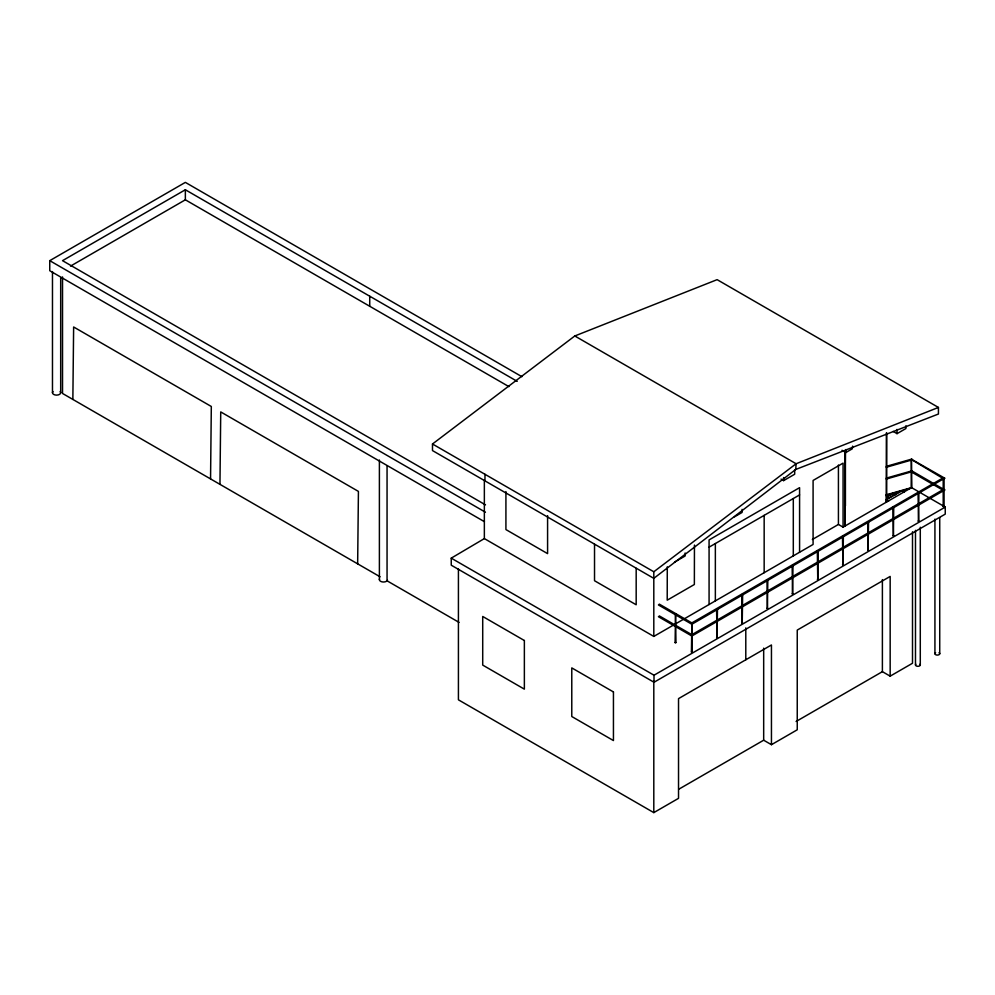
<?xml version="1.0" encoding="UTF-8"?>
<svg xmlns="http://www.w3.org/2000/svg" width="995" height="995" viewBox="0 0 995 995"><rect width="100%" height="100%" fill="white"/><g stroke="black" fill="none" stroke-linecap="round" stroke-linejoin="round"><path stroke-width="1.49" d="M845.352 450.71L844.83 526.131L844.817 451.108M667.284 566.814L667.21 600.184L694.361 584.5L694.448 545.061M886.371 502.139L886.533 432.788M72.859 399.418L73.63 326.982L211.313 406.482L210.554 478.918M219.957 484.354L220.728 411.918L358.424 491.406L357.653 563.842M795.739 469.453L796.112 463.745L574.799 335.974L432.489 443.994L432.489 450.573L653.802 578.356L795.739 469.453L938.434 414.019L938.434 407.44L717.121 279.657L574.799 335.974M852.615 446.121L852.267 448.82L845.862 452.526L841.994 450.287M942.862 478.346L911.358 459.491L911.893 488.035L911.159 488.209L911.445 459.205L944.703 478.172L691.861 624.251L658.416 604.935M675.107 642.559L675.543 614.002L675.966 642.559L675.107 642.559L675.966 642.559M691.425 651.974L691.861 623.43L692.284 651.974L691.425 651.974L692.234 652.098M692.271 623.741L691.438 623.741M716.624 609.201L717.47 609.139L717.034 637.696L716.599 609.139L717.457 609.201M716.599 637.447L717.47 637.447M741.797 594.662L742.643 594.6L742.22 623.156L741.785 594.6L742.643 594.6M741.797 622.969L742.643 622.907M766.971 580.122L767.829 580.06L767.394 608.617L766.958 580.06L767.804 580.122M766.958 608.368L767.829 608.368M792.157 565.595L793.003 565.533L792.567 594.077L792.144 565.533L793.003 565.533M792.157 593.903L793.003 593.828M817.33 551.056L818.176 550.994L817.753 579.55L817.318 550.994L818.164 551.056M817.318 579.301L818.176 579.301M842.554 536.579L843.362 536.454L842.927 565.011L842.491 536.454L843.362 536.454M842.491 564.762L843.362 564.762M867.677 521.915L868.535 521.915L867.69 521.977L868.1 550.471L868.535 521.915M867.677 550.223L868.535 550.223M892.913 507.5L893.721 507.375L893.398 535.932L892.851 507.375L893.721 507.375M892.851 535.683L893.721 535.683M911.047 459.802L911.893 459.727M911.034 488.035L911.893 488.035M918.049 492.911L918.895 492.848L918.572 521.392L918.037 492.848L918.882 492.911M918.037 521.156L918.895 521.156M944.019 506.741L943.21 506.617L944.068 506.617L944.068 478.309L943.21 478.309L944.566 478.346M942.762 478.272L944.566 478.01M943.72 490.274L944.703 489.938L911.818 470.884L886.296 478.135M675.953 614.313L675.107 614.251M944.566 489.764L942.762 490.025M944.566 490.112L691.861 636.016L658.416 616.701M812.343 539.514L838.424 524.452L843.076 527.139L843.076 463.135L813.089 480.448L813.089 544.452L653.802 636.427L653.802 571.777L796.112 463.745L938.434 407.44M911.569 470.909L911.159 471.804L942.862 490.112M484.416 521.678L49.75 270.727L49.75 260.665L185.356 182.383L521.89 376.682M517.213 381.359L185.356 189.759L62.523 260.665L485.51 504.875M70.533 266.1L185.356 199.808L508.905 386.62M653.802 636.427L484.354 538.593L451.245 558.145L451.245 565.185L654.014 682.259L945.25 514.116L945.25 507.077L911.544 487.612L886.271 494.838M781.05 479.13L783.625 480.622L794.694 474.229L794.694 469.628M734.372 516.89L742.096 512.437L742.096 509.378M674.461 562.15L685.12 556.006L685.12 552.984M893.162 431.42L897.03 433.658L905.898 428.534L905.898 425.785M709.074 547.175L799.582 494.913M886.396 496.766L891.657 493.731M886.607 497.09L893.187 493.296L895.662 494.726M885.923 499.577L900.388 491.231M886.135 499.9L901.905 490.796L904.393 492.226M843.076 527.139L911.544 487.612M659.262 604.102L691.861 622.92L942.862 478.01M659.262 615.868L691.861 634.686L942.862 489.764M451.245 558.145L654.014 675.219L945.25 507.077M678.714 789.259L763.675 740.205L771.448 744.695L797.244 729.795L797.244 630.084L890.164 576.428L890.164 676.152L882.391 671.662L796.1 721.475M458.421 568.953L458.421 699.821L653.802 812.616L678.528 798.338L678.528 698.627L771.448 644.971L771.448 744.695M890.164 676.152L912.502 663.255L912.502 531.778M886.246 479.043L911.507 471.817L911.992 470.983M886.296 466.369L911.569 459.143M886.246 467.277L911.507 460.063L911.918 459.155M885.898 495.373L910.064 488.47M886.321 501.38L889.032 500.609M432.489 443.994L653.802 571.777M49.75 260.665L485.448 512.214M380.127 576.814L62.523 393.46L62.523 276.933M459.093 622.41L387.055 580.819L387.055 465.859M943.21 479.801L943.21 506.617M939.728 517.574L939.728 653.69M934.927 519.116L934.927 653.69M920.288 527.25L920.288 664.921M915.487 530.347L915.487 664.921M897.03 429.405L897.03 433.658M886.57 432.813L886.57 502.027M882.391 579.612L882.391 671.662M845.862 449.553L845.862 452.526M845.414 450.685L845.414 505.883M844.83 451.593L844.83 526.131M838.424 465.026L838.424 524.452M799.582 552.25L799.582 487.662L709.074 539.912L709.074 604.512M793.301 498.545L793.301 555.882M783.625 477.55L783.625 480.622M764.16 515.373L764.16 572.71M763.675 648.155L763.675 740.205M745.79 627.882L745.79 659.784M715.355 543.544L715.355 600.88M691.861 622.92L691.861 624.251M691.861 634.686L691.861 636.016M654.014 675.219L654.014 682.259M653.802 681.14L653.802 812.616M636.178 568.307L636.178 604.773L594.525 580.732L594.525 544.265M547.586 515.646L547.586 553.63L505.92 529.576L505.92 491.592M484.975 474.304L484.975 480.883M484.354 480.1L484.354 538.593M379.394 460.013L379.394 579.637M369.73 296.212L369.73 306.261M185.356 189.759L185.356 199.808M60.683 277.792L60.683 392.751M52.474 271.573L52.474 392.751M387.465 580.247A4.104 2.376 0 0 1 382.441 581.926A4.104 2.376 0 0 1 379.53 579.015M939.019 652.72A2.4 1.381 0 0 1 939.019 654.673A2.4 1.381 0 0 1 935.623 654.673A2.4 1.381 0 0 1 935.623 652.72M919.965 664.225A2.4 1.381 0 0 1 917.887 666.302A2.4 1.381 0 0 1 915.81 664.225M60.123 391.57A4.104 2.376 0 0 1 56.578 395.127A4.104 2.376 0 0 1 53.021 391.57M524.365 640.519L482.712 616.465L482.712 665.095L524.365 689.149L524.365 640.519M613.442 691.948L571.777 667.894L571.777 716.524L613.442 740.566L613.442 691.948"/></g></svg>
